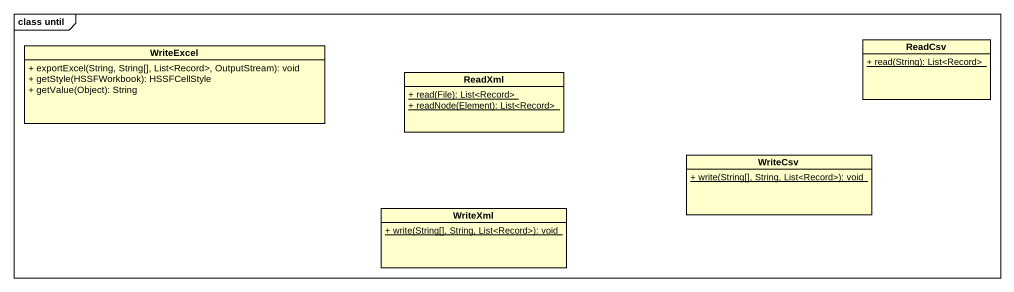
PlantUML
@startuml
mainframe class until
hide circle
hide empty members
skinparam classAttributeIconSize 0
class ReadCsv {
  {static} + read(String): List<Record>
}
class WriteExcel {
  + exportExcel(String, String[], List<Record>, OutputStream): void
  + getStyle(HSSFWorkbook): HSSFCellStyle
  + getValue(Object): String
}
class ReadXml {
  {static} + read(File): List<Record>
  {static} + readNode(Element): List<Record>
}
class WriteCsv {
  {static} + write(String[], String, List<Record>): void
}
class WriteXml {
  {static} + write(String[], String, List<Record>): void
}
@enduml
